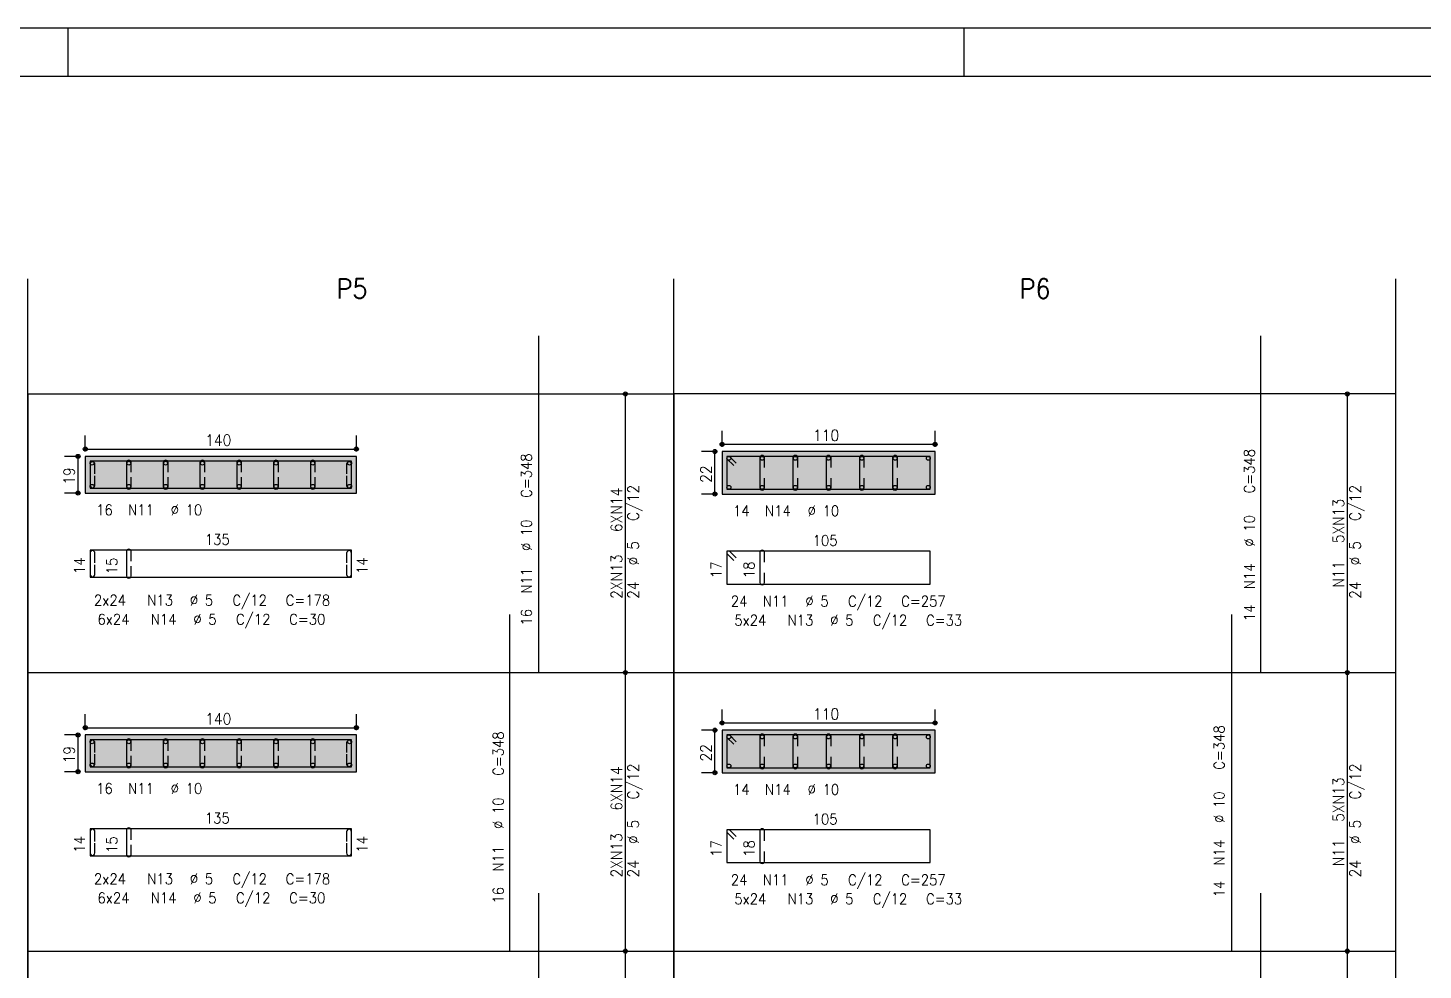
# Model space of a CAD drawing. Extents: x 0 to 119, y 0 to 84.
# Drawn here: x 62.57 to 91.39, y 64.62 to 84.1 of the extents above; entities that cross this region are included whole.
import ezdxf

# ---------------------------------------------------------------- set-up
doc = ezdxf.new("R2010")
doc.units = 0
for name, color, linetype in [('15', 15, 'Continuous'), ('18', 4, 'Continuous'), ('2', 2, 'Continuous'), ('25', 1, 'Continuous'), ('26', 3, 'Continuous'), ('3', 3, 'Continuous'), ('51', 7, 'Continuous'), ('6', 6, 'Continuous'), ('64', 7, 'Continuous')]:
    doc.layers.add(name, color=color, linetype=linetype)
doc.styles.get("Standard").update_dxf_attribs({"font": 'standard'})

msp = doc.modelspace()

# ---------------------------------------------------------------- linework, layer by layer
at = {"layer": '15', "linetype": 'Continuous'}
for p, q in [((62.566461, 76.53376), (75.91206, 76.53376)), ((90.82641, 76.53376), (75.912941, 76.53376)), ((63.851469, 73.24341), (63.851469, 72.74341)), ((63.951469, 73.04341), (63.951469, 73.24341)), ((69.151469, 73.24341), (69.151469, 73.04341)), ((69.251469, 72.74341), (69.251469, 73.24341)), ((63.851469, 72.74341), (69.251469, 72.74341)), ((63.851469, 67.48341), (63.851469, 66.98341)), ((63.951469, 67.28341), (63.951469, 67.48341)), ((69.151469, 67.48341), (69.151469, 67.28341)), ((69.251469, 66.98341), (69.251469, 67.48341)), ((63.851469, 66.98341), (69.251469, 66.98341))]:
    msp.add_line(p, q, dxfattribs=at)
for points in [[(62.566461, 76.53376), (62.566461, 70.77376), (75.91206, 70.77376), (75.91206, 76.53376)], [(75.912941, 76.53376), (75.912941, 70.77376), (90.82641, 70.77376), (90.82641, 76.53376)], [(62.566461, 70.77376), (62.566461, 65.01376), (75.91206, 65.01376), (75.91206, 70.77376)], [(75.912941, 70.77376), (75.912941, 65.01376), (90.82641, 65.01376), (90.82641, 70.77376)], [(62.566461, 65.01376), (62.566461, 59.25376), (75.91206, 59.25376), (75.91206, 65.01376)], [(75.912941, 65.01376), (75.912941, 59.25376), (90.82641, 59.25376), (90.82641, 65.01376)]]:
    msp.add_lwpolyline(points, dxfattribs=at)
for centre in [(63.901469, 73.24341), (69.201469, 73.24341), (63.901469, 67.48341), (69.201469, 67.48341)]:
    msp.add_arc(centre, 0.05, 0, 179.999999, dxfattribs=at)
at = {"layer": '18', "linetype": 'Continuous'}
for p, q in [((74.91086, 70.77376), (74.91086, 76.53376)), ((89.82521, 70.77376), (89.82521, 76.53376)), ((63.751469, 75.34261), (63.751469, 75.67061)), ((69.351469, 75.34261), (69.351469, 75.67061)), ((76.908396, 75.44261), (76.908396, 75.77061)), ((81.308396, 75.44261), (81.308396, 75.77061)), ((63.651469, 75.24261), (63.323469, 75.24261)), ((63.601469, 74.48261), (63.601469, 75.24261)), ((63.751469, 75.39261), (69.351469, 75.39261)), ((76.808396, 75.34261), (76.480396, 75.34261)), ((76.758396, 74.46261), (76.758396, 75.34261)), ((76.908396, 75.49261), (81.308396, 75.49261)), ((77.058396, 75.24261), (77.008396, 75.24261)), ((77.008396, 75.24261), (77.008396, 75.19261)), ((77.058396, 75.24261), (77.008396, 75.24261)), ((77.008396, 75.24261), (77.008396, 75.19261)), ((77.199818, 75.101189), (77.058396, 75.24261)), ((81.208396, 75.24261), (77.058396, 75.24261)), ((81.208396, 74.56261), (81.208396, 75.24261)), ((69.251469, 75.14261), (63.851469, 75.14261)), ((63.851469, 75.14261), (63.851469, 74.64261)), ((63.851469, 75.08261), (63.851469, 74.58261)), ((63.951469, 74.88261), (63.951469, 75.08261)), ((64.601469, 75.11261), (64.601469, 74.61261)), ((64.701469, 74.91261), (64.701469, 75.11261)), ((65.361469, 75.11261), (65.361469, 74.61261)), ((65.461469, 74.91261), (65.461469, 75.11261)), ((66.121469, 75.11261), (66.121469, 74.61261)), ((66.221469, 74.91261), (66.221469, 75.11261)), ((66.881469, 75.11261), (66.881469, 74.61261)), ((66.981469, 74.91261), (66.981469, 75.11261)), ((67.641469, 75.11261), (67.641469, 74.61261)), ((67.741469, 74.91261), (67.741469, 75.11261)), ((68.401469, 75.11261), (68.401469, 74.61261)), ((68.501469, 74.91261), (68.501469, 75.11261)), ((69.151469, 75.08261), (69.151469, 74.88261)), ((69.251469, 74.64261), (69.251469, 75.14261)), ((69.251469, 74.58261), (69.251469, 75.08261)), ((77.008396, 75.19261), (77.008396, 74.56261)), ((77.008396, 75.19261), (77.149818, 75.051189)), ((77.685196, 75.21261), (77.685196, 74.59261)), ((77.785196, 75.01261), (77.785196, 75.21261)), ((78.371596, 75.21261), (78.371596, 74.59261)), ((78.471596, 75.01261), (78.471596, 75.21261)), ((79.058396, 75.21261), (79.058396, 74.59261)), ((79.158396, 75.01261), (79.158396, 75.21261)), ((79.745196, 75.21261), (79.745196, 74.59261)), ((79.845196, 75.01261), (79.845196, 75.21261)), ((80.431596, 75.21261), (80.431596, 74.59261)), ((80.531596, 75.01261), (80.531596, 75.21261)), ((63.951469, 74.64261), (63.951469, 74.84261)), ((64.701469, 74.61261), (64.701469, 74.81261)), ((65.461469, 74.61261), (65.461469, 74.81261)), ((66.221469, 74.61261), (66.221469, 74.81261)), ((66.981469, 74.61261), (66.981469, 74.81261)), ((67.741469, 74.61261), (67.741469, 74.81261)), ((68.501469, 74.61261), (68.501469, 74.81261)), ((69.151469, 74.84261), (69.151469, 74.64261)), ((77.785196, 74.59261), (77.785196, 74.79261)), ((78.471596, 74.59261), (78.471596, 74.79261)), ((79.158396, 74.59261), (79.158396, 74.79261)), ((79.845196, 74.59261), (79.845196, 74.79261)), ((80.531596, 74.59261), (80.531596, 74.79261)), ((63.651469, 74.48261), (63.323469, 74.48261)), ((63.851469, 74.58261), (69.251469, 74.58261)), ((76.808396, 74.46261), (76.480396, 74.46261)), ((77.008396, 74.56261), (81.208396, 74.56261)), ((74.91086, 65.01376), (74.91086, 70.77376)), ((89.82521, 65.01376), (89.82521, 70.77376)), ((63.751469, 69.58261), (63.751469, 69.91061)), ((69.351469, 69.58261), (69.351469, 69.91061)), ((76.908396, 69.68261), (76.908396, 70.01061)), ((81.308396, 69.68261), (81.308396, 70.01061)), ((63.651469, 69.48261), (63.323469, 69.48261)), ((63.601469, 68.72261), (63.601469, 69.48261)), ((63.751469, 69.63261), (69.351469, 69.63261)), ((76.808396, 69.58261), (76.480396, 69.58261)), ((76.758396, 68.70261), (76.758396, 69.58261)), ((76.908396, 69.73261), (81.308396, 69.73261)), ((77.058396, 69.48261), (77.008396, 69.48261)), ((77.008396, 69.48261), (77.008396, 69.43261)), ((77.058396, 69.48261), (77.008396, 69.48261)), ((77.008396, 69.48261), (77.008396, 69.43261)), ((77.199818, 69.341189), (77.058396, 69.48261)), ((81.208396, 69.48261), (77.058396, 69.48261)), ((81.208396, 68.80261), (81.208396, 69.48261)), ((69.251469, 69.38261), (63.851469, 69.38261)), ((63.851469, 69.38261), (63.851469, 68.88261)), ((63.851469, 69.32261), (63.851469, 68.82261)), ((63.951469, 69.12261), (63.951469, 69.32261)), ((64.601469, 69.35261), (64.601469, 68.85261)), ((64.701469, 69.15261), (64.701469, 69.35261)), ((65.361469, 69.35261), (65.361469, 68.85261)), ((65.461469, 69.15261), (65.461469, 69.35261)), ((66.121469, 69.35261), (66.121469, 68.85261)), ((66.221469, 69.15261), (66.221469, 69.35261)), ((66.881469, 69.35261), (66.881469, 68.85261)), ((66.981469, 69.15261), (66.981469, 69.35261)), ((67.641469, 69.35261), (67.641469, 68.85261)), ((67.741469, 69.15261), (67.741469, 69.35261)), ((68.401469, 69.35261), (68.401469, 68.85261)), ((68.501469, 69.15261), (68.501469, 69.35261)), ((69.151469, 69.32261), (69.151469, 69.12261)), ((69.251469, 68.88261), (69.251469, 69.38261)), ((69.251469, 68.82261), (69.251469, 69.32261)), ((77.008396, 69.43261), (77.008396, 68.80261)), ((77.008396, 69.43261), (77.149818, 69.291189)), ((77.685196, 69.45261), (77.685196, 68.83261)), ((77.785196, 69.25261), (77.785196, 69.45261)), ((78.371596, 69.45261), (78.371596, 68.83261)), ((78.471596, 69.25261), (78.471596, 69.45261)), ((79.058396, 69.45261), (79.058396, 68.83261)), ((79.158396, 69.25261), (79.158396, 69.45261)), ((79.745196, 69.45261), (79.745196, 68.83261)), ((79.845196, 69.25261), (79.845196, 69.45261)), ((80.431596, 69.45261), (80.431596, 68.83261)), ((80.531596, 69.25261), (80.531596, 69.45261)), ((63.951469, 68.88261), (63.951469, 69.08261)), ((64.701469, 68.85261), (64.701469, 69.05261)), ((65.461469, 68.85261), (65.461469, 69.05261)), ((66.221469, 68.85261), (66.221469, 69.05261)), ((66.981469, 68.85261), (66.981469, 69.05261)), ((67.741469, 68.85261), (67.741469, 69.05261)), ((68.501469, 68.85261), (68.501469, 69.05261)), ((69.151469, 69.08261), (69.151469, 68.88261)), ((77.785196, 68.83261), (77.785196, 69.03261)), ((78.471596, 68.83261), (78.471596, 69.03261)), ((79.158396, 68.83261), (79.158396, 69.03261)), ((79.845196, 68.83261), (79.845196, 69.03261)), ((80.531596, 68.83261), (80.531596, 69.03261)), ((63.651469, 68.72261), (63.323469, 68.72261)), ((63.851469, 68.82261), (69.251469, 68.82261)), ((76.808396, 68.70261), (76.480396, 68.70261)), ((77.008396, 68.80261), (81.208396, 68.80261)), ((74.91086, 59.25376), (74.91086, 65.01376)), ((89.82521, 59.25376), (89.82521, 65.01376))]:
    msp.add_line(p, q, dxfattribs=at)
for centre, radius in [((74.91086, 76.53376), 0.041625), ((74.91086, 76.53376), 0.02075), ((89.82521, 76.53376), 0.041625), ((89.82521, 76.53376), 0.02075), ((76.908396, 75.49261), 0.041625), ((81.308396, 75.49261), 0.041625), ((63.601469, 75.24261), 0.041625), ((63.601469, 75.24261), 0.02075), ((63.751469, 75.39261), 0.041625), ((63.751469, 75.39261), 0.02075), ((69.351469, 75.39261), 0.041625), ((69.351469, 75.39261), 0.02075), ((76.758396, 75.34261), 0.041625), ((76.758396, 75.34261), 0.02075), ((76.908396, 75.49261), 0.02075), ((81.308396, 75.49261), 0.02075), ((63.601469, 74.48261), 0.041625), ((63.601469, 74.48261), 0.02075), ((76.758396, 74.46261), 0.041625), ((76.758396, 74.46261), 0.02075), ((74.91086, 70.77376), 0.041625), ((74.91086, 70.77376), 0.041625), ((74.91086, 70.77376), 0.02075), ((74.91086, 70.77376), 0.02075), ((89.82521, 70.77376), 0.041625), ((89.82521, 70.77376), 0.041625), ((89.82521, 70.77376), 0.02075), ((89.82521, 70.77376), 0.02075), ((76.908396, 69.73261), 0.041625), ((81.308396, 69.73261), 0.041625), ((63.601469, 69.48261), 0.041625), ((63.601469, 69.48261), 0.02075), ((63.751469, 69.63261), 0.041625), ((63.751469, 69.63261), 0.02075), ((69.351469, 69.63261), 0.041625), ((69.351469, 69.63261), 0.02075), ((76.758396, 69.58261), 0.041625), ((76.758396, 69.58261), 0.02075), ((76.908396, 69.73261), 0.02075), ((81.308396, 69.73261), 0.02075), ((63.601469, 68.72261), 0.041625), ((63.601469, 68.72261), 0.02075), ((76.758396, 68.70261), 0.041625), ((76.758396, 68.70261), 0.02075), ((74.91086, 65.01376), 0.041625), ((74.91086, 65.01376), 0.041625), ((74.91086, 65.01376), 0.02075), ((74.91086, 65.01376), 0.02075), ((89.82521, 65.01376), 0.041625), ((89.82521, 65.01376), 0.041625), ((89.82521, 65.01376), 0.02075), ((89.82521, 65.01376), 0.02075)]:
    msp.add_circle(centre, radius, dxfattribs=at)
for centre, start, end in [((77.735196, 75.21261), 0, 179.999999), ((78.421596, 75.21261), 0, 179.999999), ((79.108396, 75.21261), 0, 179.999999), ((79.795196, 75.21261), 0, 179.999999), ((80.481596, 75.21261), 0, 179.999999), ((63.901469, 75.08261), 0, 179.999999), ((64.651469, 75.11261), 0, 179.999999), ((65.411469, 75.11261), 0, 179.999999), ((66.171469, 75.11261), 0, 179.999999), ((66.931469, 75.11261), 0, 179.999999), ((67.691469, 75.11261), 0, 179.999999), ((68.451469, 75.11261), 0, 179.999999), ((69.201469, 75.08261), 0, 179.999999), ((63.901469, 74.64261), 179.999999, 0), ((64.651469, 74.61261), 179.999999, 0), ((65.411469, 74.61261), 179.999999, 0), ((66.171469, 74.61261), 179.999999, 0), ((66.931469, 74.61261), 179.999999, 0), ((67.691469, 74.61261), 179.999999, 0), ((68.451469, 74.61261), 179.999999, 0), ((69.201469, 74.64261), 179.999999, 0), ((77.735196, 74.59261), 179.999999, 0), ((78.421596, 74.59261), 179.999999, 0), ((79.108396, 74.59261), 179.999999, 0), ((79.795196, 74.59261), 179.999999, 0), ((80.481596, 74.59261), 179.999999, 0), ((77.735196, 69.45261), 0, 179.999999), ((78.421596, 69.45261), 0, 179.999999), ((79.108396, 69.45261), 0, 179.999999), ((79.795196, 69.45261), 0, 179.999999), ((80.481596, 69.45261), 0, 179.999999), ((63.901469, 69.32261), 0, 179.999999), ((64.651469, 69.35261), 0, 179.999999), ((65.411469, 69.35261), 0, 179.999999), ((66.171469, 69.35261), 0, 179.999999), ((66.931469, 69.35261), 0, 179.999999), ((67.691469, 69.35261), 0, 179.999999), ((68.451469, 69.35261), 0, 179.999999), ((69.201469, 69.32261), 0, 179.999999), ((63.901469, 68.88261), 179.999999, 0), ((64.651469, 68.85261), 179.999999, 0), ((65.411469, 68.85261), 179.999999, 0), ((66.171469, 68.85261), 179.999999, 0), ((66.931469, 68.85261), 179.999999, 0), ((67.691469, 68.85261), 179.999999, 0), ((68.451469, 68.85261), 179.999999, 0), ((69.201469, 68.88261), 179.999999, 0), ((77.735196, 68.83261), 179.999999, 0), ((78.421596, 68.83261), 179.999999, 0), ((79.108396, 68.83261), 179.999999, 0), ((79.795196, 68.83261), 179.999999, 0), ((80.481596, 68.83261), 179.999999, 0)]:
    msp.add_arc(centre, 0.05, start, end, dxfattribs=at)
at = {"layer": '2', "linetype": 'Continuous'}
for p, q in [((63.4, 83.1), (63.4, 84.1)), ((81.9, 84.1), (81.9, 83.1))]:
    msp.add_line(p, q, dxfattribs=at)
msp.add_lwpolyline([(0, 0), (0, 84.1), (118.9, 84.1), (118.9, 0), (0, 0)], dxfattribs=at)
at = {"layer": '25', "linetype": 'Continuous'}
for p, q in [((74.91086, 76.53376), (74.91086, 76.53376)), ((89.82521, 76.53376), (89.82521, 76.53376)), ((63.751469, 75.24261), (63.751469, 75.24261)), ((63.751469, 75.24261), (63.751469, 75.24261)), ((69.351469, 75.24261), (69.351469, 75.24261)), ((76.908396, 75.34261), (76.908396, 75.34261)), ((76.908396, 75.34261), (76.908396, 75.34261)), ((81.308396, 75.34261), (81.308396, 75.34261)), ((63.751469, 74.48261), (63.751469, 74.48261)), ((76.908396, 74.46261), (76.908396, 74.46261)), ((74.91086, 70.77376), (74.91086, 70.77376)), ((74.91086, 70.77376), (74.91086, 70.77376)), ((89.82521, 70.77376), (89.82521, 70.77376)), ((89.82521, 70.77376), (89.82521, 70.77376)), ((63.751469, 69.48261), (63.751469, 69.48261)), ((63.751469, 69.48261), (63.751469, 69.48261)), ((69.351469, 69.48261), (69.351469, 69.48261)), ((76.908396, 69.58261), (76.908396, 69.58261)), ((76.908396, 69.58261), (76.908396, 69.58261)), ((81.308396, 69.58261), (81.308396, 69.58261)), ((63.751469, 68.72261), (63.751469, 68.72261)), ((76.908396, 68.70261), (76.908396, 68.70261)), ((74.91086, 65.01376), (74.91086, 65.01376)), ((74.91086, 65.01376), (74.91086, 65.01376)), ((89.82521, 65.01376), (89.82521, 65.01376)), ((89.82521, 65.01376), (89.82521, 65.01376))]:
    msp.add_line(p, q, dxfattribs=at)
at = {"layer": '26', "linetype": 'Continuous'}
for points in [[(63.751469, 74.48261), (69.351469, 74.48261), (69.351469, 75.24261), (63.751469, 75.24261), (63.751469, 74.48261)], [(76.908396, 74.46261), (81.308396, 74.46261), (81.308396, 75.34261), (76.908396, 75.34261), (76.908396, 74.46261)], [(63.751469, 68.72261), (69.351469, 68.72261), (69.351469, 69.48261), (63.751469, 69.48261), (63.751469, 68.72261)], [(76.908396, 68.70261), (81.308396, 68.70261), (81.308396, 69.58261), (76.908396, 69.58261), (76.908396, 68.70261)]]:
    msp.add_lwpolyline(points, dxfattribs=at)
for points in [[(63.751469, 74.48261), (69.351469, 74.48261), (69.351469, 75.24261)], [(63.751469, 74.48261), (69.351469, 75.24261), (63.751469, 75.24261)], [(63.751469, 74.48261), (63.751469, 75.24261), (63.751469, 74.48261)], [(76.908396, 74.46261), (81.308396, 74.46261), (81.308396, 75.34261)], [(76.908396, 74.46261), (81.308396, 75.34261), (76.908396, 75.34261)], [(76.908396, 74.46261), (76.908396, 75.34261), (76.908396, 74.46261)], [(63.751469, 68.72261), (69.351469, 68.72261), (69.351469, 69.48261)], [(63.751469, 68.72261), (69.351469, 69.48261), (63.751469, 69.48261)], [(63.751469, 68.72261), (63.751469, 69.48261), (63.751469, 68.72261)], [(76.908396, 68.70261), (81.308396, 68.70261), (81.308396, 69.58261)], [(76.908396, 68.70261), (81.308396, 69.58261), (76.908396, 69.58261)], [(76.908396, 68.70261), (76.908396, 69.58261), (76.908396, 68.70261)]]:
    msp.add_solid(points, dxfattribs=at)
at = {"layer": '3', "linetype": 'Continuous'}
for points in [[(117.9, 1), (2.499999, 1), (2.499999, 83.1), (117.9, 83.1), (117.9, 1)], [(63.751469, 74.48261), (69.351469, 74.48261), (69.351469, 75.24261), (63.751469, 75.24261), (63.751469, 74.48261)], [(76.908396, 74.46261), (81.308396, 74.46261), (81.308396, 75.34261), (76.908396, 75.34261), (76.908396, 74.46261)], [(63.751469, 68.72261), (69.351469, 68.72261), (69.351469, 69.48261), (63.751469, 69.48261), (63.751469, 68.72261)], [(76.908396, 68.70261), (81.308396, 68.70261), (81.308396, 69.58261), (76.908396, 69.58261), (76.908396, 68.70261)]]:
    msp.add_lwpolyline(points, dxfattribs=at)
at = {"layer": '51', "linetype": 'Continuous'}
for centre in [(77.048396, 75.20261), (77.735196, 75.20261), (78.421596, 75.20261), (79.108396, 75.20261), (79.795196, 75.20261), (80.481596, 75.20261), (81.168396, 75.20261), (63.891469, 75.10261), (64.651469, 75.10261), (65.411469, 75.10261), (66.171469, 75.10261), (66.931469, 75.10261), (67.691469, 75.10261), (68.451469, 75.10261), (69.211469, 75.10261), (63.891469, 74.62261), (64.651469, 74.62261), (65.411469, 74.62261), (66.171469, 74.62261), (66.931469, 74.62261), (67.691469, 74.62261), (68.451469, 74.62261), (69.211469, 74.62261), (77.048396, 74.60261), (77.735196, 74.60261), (78.421596, 74.60261), (79.108396, 74.60261), (79.795196, 74.60261), (80.481596, 74.60261), (81.168396, 74.60261), (77.048396, 69.44261), (77.735196, 69.44261), (78.421596, 69.44261), (79.108396, 69.44261), (79.795196, 69.44261), (80.481596, 69.44261), (81.168396, 69.44261), (63.891469, 69.34261), (64.651469, 69.34261), (65.411469, 69.34261), (66.171469, 69.34261), (66.931469, 69.34261), (67.691469, 69.34261), (68.451469, 69.34261), (69.211469, 69.34261), (63.891469, 68.86261), (64.651469, 68.86261), (65.411469, 68.86261), (66.171469, 68.86261), (66.931469, 68.86261), (67.691469, 68.86261), (68.451469, 68.86261), (69.211469, 68.86261), (77.048396, 68.84261), (77.735196, 68.84261), (78.421596, 68.84261), (79.108396, 68.84261), (79.795196, 68.84261), (80.481596, 68.84261), (81.168396, 68.84261)]:
    msp.add_circle(centre, 0.04, dxfattribs=at)
at = {"layer": '6', "linetype": 'Continuous'}
for p, q in [((62.566461, 6.295739), (62.566461, 78.909078)), ((75.91206, 6.295739), (75.91206, 78.909078)), ((75.912941, 6.295739), (75.912941, 78.909078)), ((90.82641, 6.295739), (90.82641, 78.909078))]:
    msp.add_line(p, q, dxfattribs=at)
at = {"layer": '64', "linetype": 'Continuous'}
for p, q in [((73.12351, 70.77376), (73.12351, 77.73376)), ((88.03786, 70.77376), (88.03786, 77.73376)), ((69.251469, 73.30341), (63.851469, 73.30341)), ((63.851469, 73.30341), (63.851469, 72.80341)), ((64.601469, 73.27341), (64.601469, 72.77341)), ((64.701469, 73.07341), (64.701469, 73.27341)), ((69.251469, 72.80341), (69.251469, 73.30341)), ((77.058396, 73.28341), (77.008396, 73.28341)), ((77.008396, 73.28341), (77.008396, 73.23341)), ((77.058396, 73.28341), (77.008396, 73.28341)), ((77.008396, 73.28341), (77.008396, 73.23341)), ((77.008396, 73.23341), (77.008396, 72.60341)), ((77.008396, 73.23341), (77.149818, 73.091989)), ((77.199818, 73.141989), (77.058396, 73.28341)), ((81.208396, 73.28341), (77.058396, 73.28341)), ((77.685196, 73.25341), (77.685196, 72.63341)), ((77.785196, 73.05341), (77.785196, 73.25341)), ((81.208396, 72.60341), (81.208396, 73.28341)), ((63.951469, 72.80341), (63.951469, 73.00341)), ((64.701469, 72.77341), (64.701469, 72.97341)), ((69.151469, 73.00341), (69.151469, 72.80341)), ((77.785196, 72.63341), (77.785196, 72.83341)), ((77.008396, 72.60341), (81.208396, 72.60341)), ((72.52351, 65.01376), (72.52351, 71.97376)), ((87.43786, 65.01376), (87.43786, 71.97376)), ((69.251469, 67.54341), (63.851469, 67.54341)), ((63.851469, 67.54341), (63.851469, 67.04341)), ((64.601469, 67.51341), (64.601469, 67.01341)), ((64.701469, 67.31341), (64.701469, 67.51341)), ((69.251469, 67.04341), (69.251469, 67.54341)), ((77.058396, 67.52341), (77.008396, 67.52341)), ((77.008396, 67.52341), (77.008396, 67.47341)), ((77.058396, 67.52341), (77.008396, 67.52341)), ((77.008396, 67.52341), (77.008396, 67.47341)), ((77.008396, 67.47341), (77.008396, 66.84341)), ((77.008396, 67.47341), (77.149818, 67.331989)), ((77.199818, 67.381989), (77.058396, 67.52341)), ((81.208396, 67.52341), (77.058396, 67.52341)), ((77.685196, 67.49341), (77.685196, 66.87341)), ((77.785196, 67.29341), (77.785196, 67.49341)), ((81.208396, 66.84341), (81.208396, 67.52341)), ((63.951469, 67.04341), (63.951469, 67.24341)), ((64.701469, 67.01341), (64.701469, 67.21341)), ((69.151469, 67.24341), (69.151469, 67.04341)), ((77.785196, 66.87341), (77.785196, 67.07341)), ((77.008396, 66.84341), (81.208396, 66.84341)), ((73.12351, 59.25376), (73.12351, 66.21376)), ((88.03786, 59.25376), (88.03786, 66.21376))]:
    msp.add_line(p, q, dxfattribs=at)
for centre, start, end in [((64.651469, 73.27341), 0, 179.999999), ((77.735196, 73.25341), 0, 179.999999), ((63.901469, 72.80341), 179.999999, 0), ((64.651469, 72.77341), 179.999999, 0), ((69.201469, 72.80341), 179.999999, 0), ((77.735196, 72.63341), 179.999999, 0), ((64.651469, 67.51341), 0, 179.999999), ((77.735196, 67.49341), 0, 179.999999), ((63.901469, 67.04341), 179.999999, 0), ((64.651469, 67.01341), 179.999999, 0), ((69.201469, 67.04341), 179.999999, 0), ((77.735196, 66.87341), 179.999999, 0)]:
    msp.add_arc(centre, 0.05, start, end, dxfattribs=at)

# ---------------------------------------------------------------- texts
at = {"layer": '2', "linetype": 'Continuous'}
for s, p in [('12', (75.91106, 76.53376)), ('12', (90.82541, 76.53376)), ('11', (75.91106, 70.77376)), ('11', (90.82541, 70.77376)), ('10', (75.91106, 65.01376)), ('10', (90.82541, 65.01376))]:
    msp.add_text(s, height=0.001, dxfattribs=at).set_placement(p)
at = {"layer": '25', "linetype": 'Continuous'}
for s, height, p in [('140', 0.23, (66.229469, 75.46161)), ('110', 0.23, (78.786396, 75.56161)), ('16', 0.22, (63.976469, 74.025985)), ('N11', 0.22, (64.636469, 74.025985)), ('%%C 10', 0.22, (65.516469, 74.025985)), ('14', 0.22, (77.133396, 74.005985)), ('N14', 0.22, (77.793396, 74.005985)), ('%%C 10', 0.22, (78.673396, 74.005985)), ('140', 0.23, (66.229469, 69.70161)), ('110', 0.23, (78.786396, 69.80161)), ('16', 0.22, (63.976469, 68.265985)), ('N11', 0.22, (64.636469, 68.265985)), ('%%C 10', 0.22, (65.516469, 68.265985)), ('14', 0.22, (77.133396, 68.245985)), ('N14', 0.22, (77.793396, 68.245985)), ('%%C 10', 0.22, (78.673396, 68.245985))]:
    msp.add_text(s, height=height, dxfattribs=at).set_placement(p)
for s, p in [('19', (63.532469, 74.65561)), ('22', (76.689396, 74.69561)), ('6XN14', (74.84186, 73.67676)), ('C/12', (75.18686, 73.90676)), ('C/12', (90.10121, 73.90676)), ('5XN13', (89.75621, 73.44676)), ('%%C 5', (75.18686, 72.98676)), ('%%C 5', (90.10121, 72.98676)), ('2XN13', (74.84186, 72.29676)), ('N11', (89.75621, 72.52676)), ('24', (75.18686, 72.29676)), ('24', (90.10121, 72.29676)), ('19', (63.532469, 68.89561)), ('22', (76.689396, 68.93561)), ('6XN14', (74.84186, 67.91676)), ('C/12', (75.18686, 68.14676)), ('C/12', (90.10121, 68.14676)), ('5XN13', (89.75621, 67.68676)), ('%%C 5', (75.18686, 67.22676)), ('%%C 5', (90.10121, 67.22676)), ('2XN13', (74.84186, 66.53676)), ('N11', (89.75621, 66.76676)), ('24', (75.18686, 66.53676)), ('24', (90.10121, 66.53676))]:
    msp.add_text(s, height=0.23, rotation=90, dxfattribs=at).set_placement(p)
at = {"layer": '26', "linetype": 'Continuous'}
for s, p in [('C=348', (72.973958, 74.384764)), ('C=348', (87.910663, 74.475591)), ('%%C 10', (72.973958, 73.284764)), ('%%C 10', (87.910663, 73.375591)), ('14', (63.741469, 72.80841)), ('15', (64.411469, 72.80341)), ('14', (69.581469, 72.80841)), ('17', (76.898396, 72.72341)), ('18', (77.575196, 72.72341)), ('N14', (87.910663, 72.495591)), ('N11', (72.973958, 72.404764)), ('16', (72.973958, 71.744764)), ('14', (87.910663, 71.835591)), ('C=348', (72.394099, 68.637712)), ('C=348', (87.286992, 68.76333)), ('%%C 10', (72.394099, 67.537712)), ('%%C 10', (87.286992, 67.66333)), ('14', (63.741469, 67.04841)), ('15', (64.411469, 67.04341)), ('14', (69.581469, 67.04841)), ('17', (76.898396, 66.96341)), ('18', (77.575196, 66.96341)), ('N14', (87.286992, 66.78333)), ('N11', (72.394099, 66.657712)), ('16', (72.394099, 65.997712)), ('14', (87.286992, 66.12333))]:
    msp.add_text(s, height=0.22, rotation=90, dxfattribs=at).set_placement(p)
for s, p in [('135', (66.221469, 73.41341)), ('105', (78.778396, 73.39341)), ('2x24', (63.931469, 72.15731)), ('N13', (65.031469, 72.15731)), ('%%C 5', (65.911469, 72.15731)), ('C/12', (66.791469, 72.15731)), ('C=178', (67.891469, 72.15731)), ('24', (77.088396, 72.13731)), ('N11', (77.748396, 72.13731)), ('%%C 5', (78.628396, 72.13731)), ('C/12', (79.508396, 72.13731)), ('C=257', (80.608396, 72.13731)), ('6x24', (64.003969, 71.76356)), ('N14', (65.103969, 71.76356)), ('%%C 5', (65.983969, 71.76356)), ('C/12', (66.863969, 71.76356)), ('C=30', (67.963969, 71.76356)), ('5x24', (77.160896, 71.74356)), ('N13', (78.260896, 71.74356)), ('%%C 5', (79.140896, 71.74356)), ('C/12', (80.020896, 71.74356)), ('C=33', (81.120896, 71.74356)), ('135', (66.221469, 67.65341)), ('105', (78.778396, 67.63341)), ('2x24', (63.931469, 66.39731)), ('N13', (65.031469, 66.39731)), ('%%C 5', (65.911469, 66.39731)), ('C/12', (66.791469, 66.39731)), ('C=178', (67.891469, 66.39731)), ('24', (77.088396, 66.37731)), ('N11', (77.748396, 66.37731)), ('%%C 5', (78.628396, 66.37731)), ('C/12', (79.508396, 66.37731)), ('C=257', (80.608396, 66.37731)), ('6x24', (64.003969, 66.00356)), ('N14', (65.103969, 66.00356)), ('%%C 5', (65.983969, 66.00356)), ('C/12', (66.863969, 66.00356)), ('C=30', (67.963969, 66.00356)), ('5x24', (77.160896, 65.98356)), ('N13', (78.260896, 65.98356)), ('%%C 5', (79.140896, 65.98356)), ('C/12', (80.020896, 65.98356)), ('C=33', (81.120896, 65.98356))]:
    msp.add_text(s, height=0.22, dxfattribs=at).set_placement(p)
at = {"layer": '3', "linetype": 'Continuous'}
for p in [(75.91186, 73.65226), (90.82621, 73.65226), (75.91186, 67.89226), (90.82621, 67.89226)]:
    msp.add_text('288', height=0.001, rotation=90, dxfattribs=at).set_placement(p)
at = {"layer": '6', "linetype": 'Continuous'}
for s, p in [('P5', (68.941419, 78.509078)), ('P6', (83.05265, 78.509078))]:
    msp.add_text(s, height=0.4, dxfattribs=at).set_placement(p)

doc.saveas('drawing.dxf')
